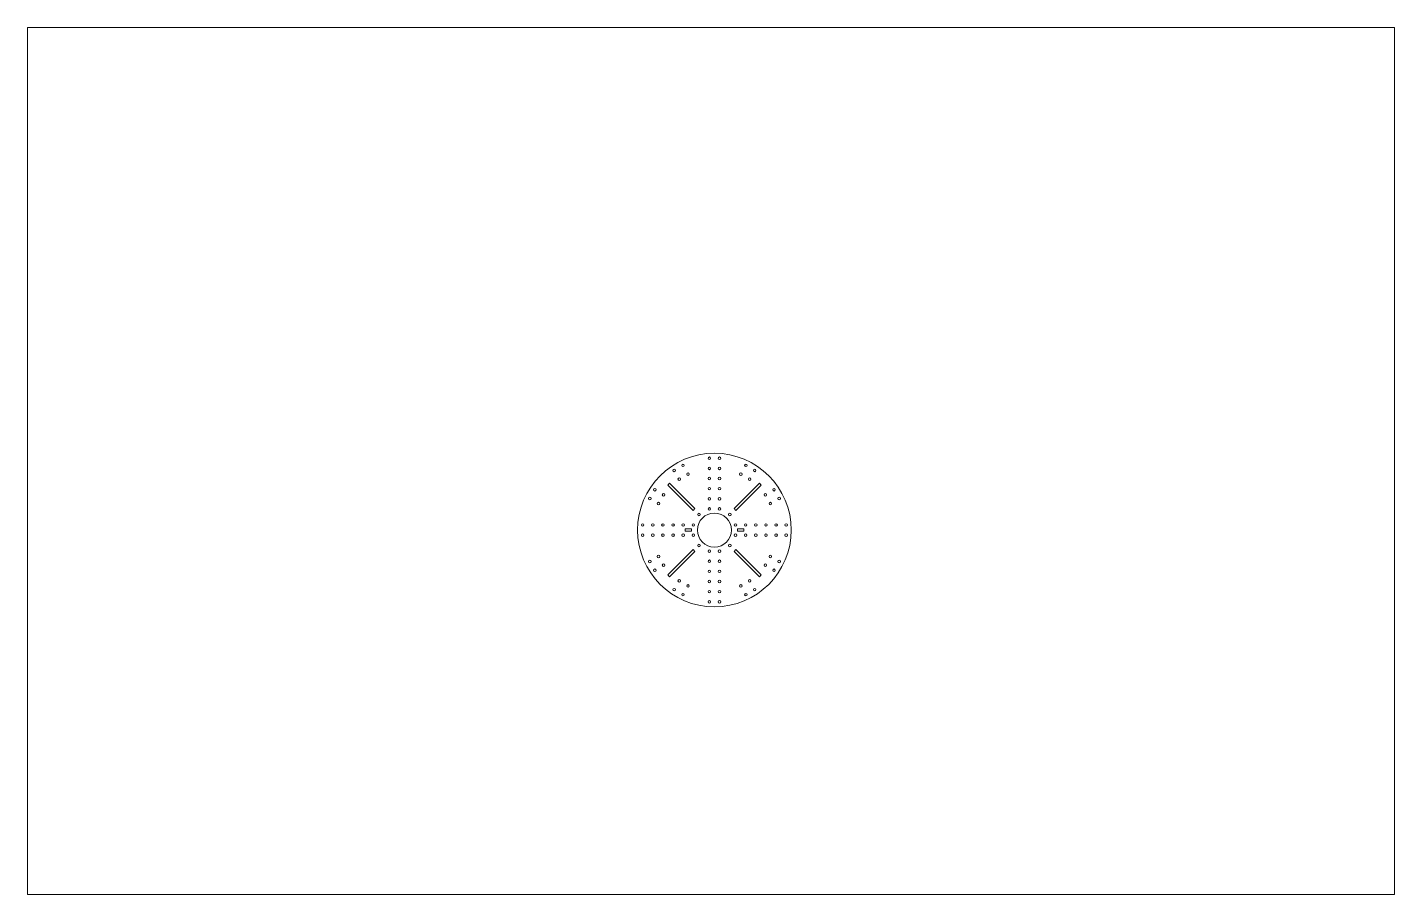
# Paper-space layout 'Layout1' of a CAD drawing. Header units: millimetres. Extents: x 40 to 364, y 26 to 231.
# The model-space entities are those that its viewports show. They can reach past a viewport. Long polylines and large blocks are cut down to what shows.
import ezdxf

# ---------------------------------------------------------------- set-up
doc = ezdxf.new("R2010")
doc.units = ezdxf.units.MM
doc.header["$LTSCALE"] = 10

msp = doc.modelspace()

# ---------------------------------------------------------------- linework, layer by layer
at = {"color": 7, "linetype": 'Continuous', "lineweight": 15}
for p, q in [((1277, 1008.8), (1272.5, 1004.3)), ((1272.5, 1004.3), (1336.1, 940.6)), ((1340.6, 945.2), (1277, 1008.8)), ((1502.5, 1008.8), (1438.9, 945.2)), ((1443.4, 940.6), (1507, 1004.3)), ((1507, 1004.3), (1502.5, 1008.8)), ((1336.1, 940.6), (1340.6, 945.2)), ((1438.9, 945.2), (1443.4, 940.6)), ((1316.1, 888.5), (1316.1, 894.5)), ((1316.1, 894.5), (1332.1, 894.5)), ((1332.1, 894.5), (1332.1, 888.5)), ((1447.4, 894.5), (1463.4, 894.5)), ((1447.4, 888.5), (1447.4, 894.5)), ((1463.4, 894.5), (1463.4, 888.5)), ((1332.1, 888.5), (1316.1, 888.5)), ((1463.4, 888.5), (1447.4, 888.5)), ((1336.1, 842.4), (1272.5, 778.8)), ((1277, 774.3), (1340.6, 837.9)), ((1340.6, 837.9), (1336.1, 842.4)), ((1443.4, 842.4), (1438.9, 837.9)), ((1438.9, 837.9), (1502.5, 774.3)), ((1507, 778.8), (1443.4, 842.4)), ((1272.5, 778.8), (1277, 774.3)), ((1502.5, 774.3), (1507, 778.8))]:
    msp.add_line(p, q, dxfattribs=at)
for centre, radius in [((1389.7, 891.5), 192.6), ((1377, 1071.5), 3.2), ((1402.4, 1071.5), 3.2), ((1288.8, 1041), 3.2), ((1310.8, 1053.7), 3.2), ((1323.5, 1031.7), 3.2), ((1377, 1046.1), 3.2), ((1402.4, 1046.1), 3.2), ((1456, 1031.7), 3.2), ((1468.7, 1053.7), 3.2), ((1490.7, 1041), 3.2), ((1240.3, 992.5), 3.2), ((1301.5, 1019), 3.2), ((1377, 1020.7), 3.2), ((1377, 995.3), 3.2), ((1402.4, 1020.7), 3.2), ((1402.4, 995.3), 3.2), ((1478, 1019), 3.2), ((1539.2, 992.5), 3.2), ((1227.6, 970.5), 3.2), ((1249.6, 957.8), 3.2), ((1262.3, 979.8), 3.2), ((1377, 969.9), 3.2), ((1402.4, 969.9), 3.2), ((1517.2, 979.8), 3.2), ((1529.9, 957.8), 3.2), ((1551.9, 970.5), 3.2), ((1389.7, 891.5), 42.6), ((1351, 930.3), 3.2), ((1377, 944.5), 3.2), ((1402.4, 944.5), 3.2), ((1428.5, 930.3), 3.2), ((1209.8, 904.2), 3.2), ((1235.2, 904.2), 3.2), ((1260.6, 904.2), 3.2), ((1286, 904.2), 3.2), ((1311.4, 904.2), 3.2), ((1336.8, 904.2), 3.2), ((1442.7, 904.2), 3.2), ((1468.1, 904.2), 3.2), ((1493.5, 904.2), 3.2), ((1518.9, 904.2), 3.2), ((1544.3, 904.2), 3.2), ((1569.7, 904.2), 3.2), ((1209.8, 878.8), 3.2), ((1235.2, 878.8), 3.2), ((1260.6, 878.8), 3.2), ((1286, 878.8), 3.2), ((1311.4, 878.8), 3.2), ((1336.8, 878.8), 3.2), ((1442.7, 878.8), 3.2), ((1468.1, 878.8), 3.2), ((1493.5, 878.8), 3.2), ((1518.9, 878.8), 3.2), ((1544.3, 878.8), 3.2), ((1569.7, 878.8), 3.2), ((1249.6, 825.3), 3.2), ((1351, 852.8), 3.2), ((1377, 838.6), 3.2), ((1402.4, 838.6), 3.2), ((1428.5, 852.8), 3.2), ((1529.9, 825.3), 3.2), ((1227.6, 812.6), 3.2), ((1240.3, 790.6), 3.2), ((1262.3, 803.3), 3.2), ((1377, 813.2), 3.2), ((1377, 787.8), 3.2), ((1402.4, 813.2), 3.2), ((1402.4, 787.8), 3.2), ((1517.2, 803.3), 3.2), ((1539.2, 790.6), 3.2), ((1551.9, 812.6), 3.2), ((1301.5, 764), 3.2), ((1323.5, 751.3), 3.2), ((1377, 762.4), 3.2), ((1402.4, 762.4), 3.2), ((1456, 751.3), 3.2), ((1478, 764), 3.2), ((1288.8, 742), 3.2), ((1310.8, 729.3), 3.2), ((1377, 737), 3.2), ((1402.4, 737), 3.2), ((1468.7, 729.3), 3.2), ((1490.7, 742), 3.2), ((1377, 711.6), 3.2), ((1402.4, 711.6), 3.2)]:
    msp.add_circle(centre, radius, dxfattribs=at)

psp = doc.layouts.get("Layout1")

# ---------------------------------------------------------------- viewports
at = {"layer": '0'}
psp.add_viewport(center=(202.5, 128.5), size=(324, 205.6), view_center_point=(1381.12, 1064.64), view_height=2175.2349, dxfattribs=at)

doc.saveas('drawing.dxf')
